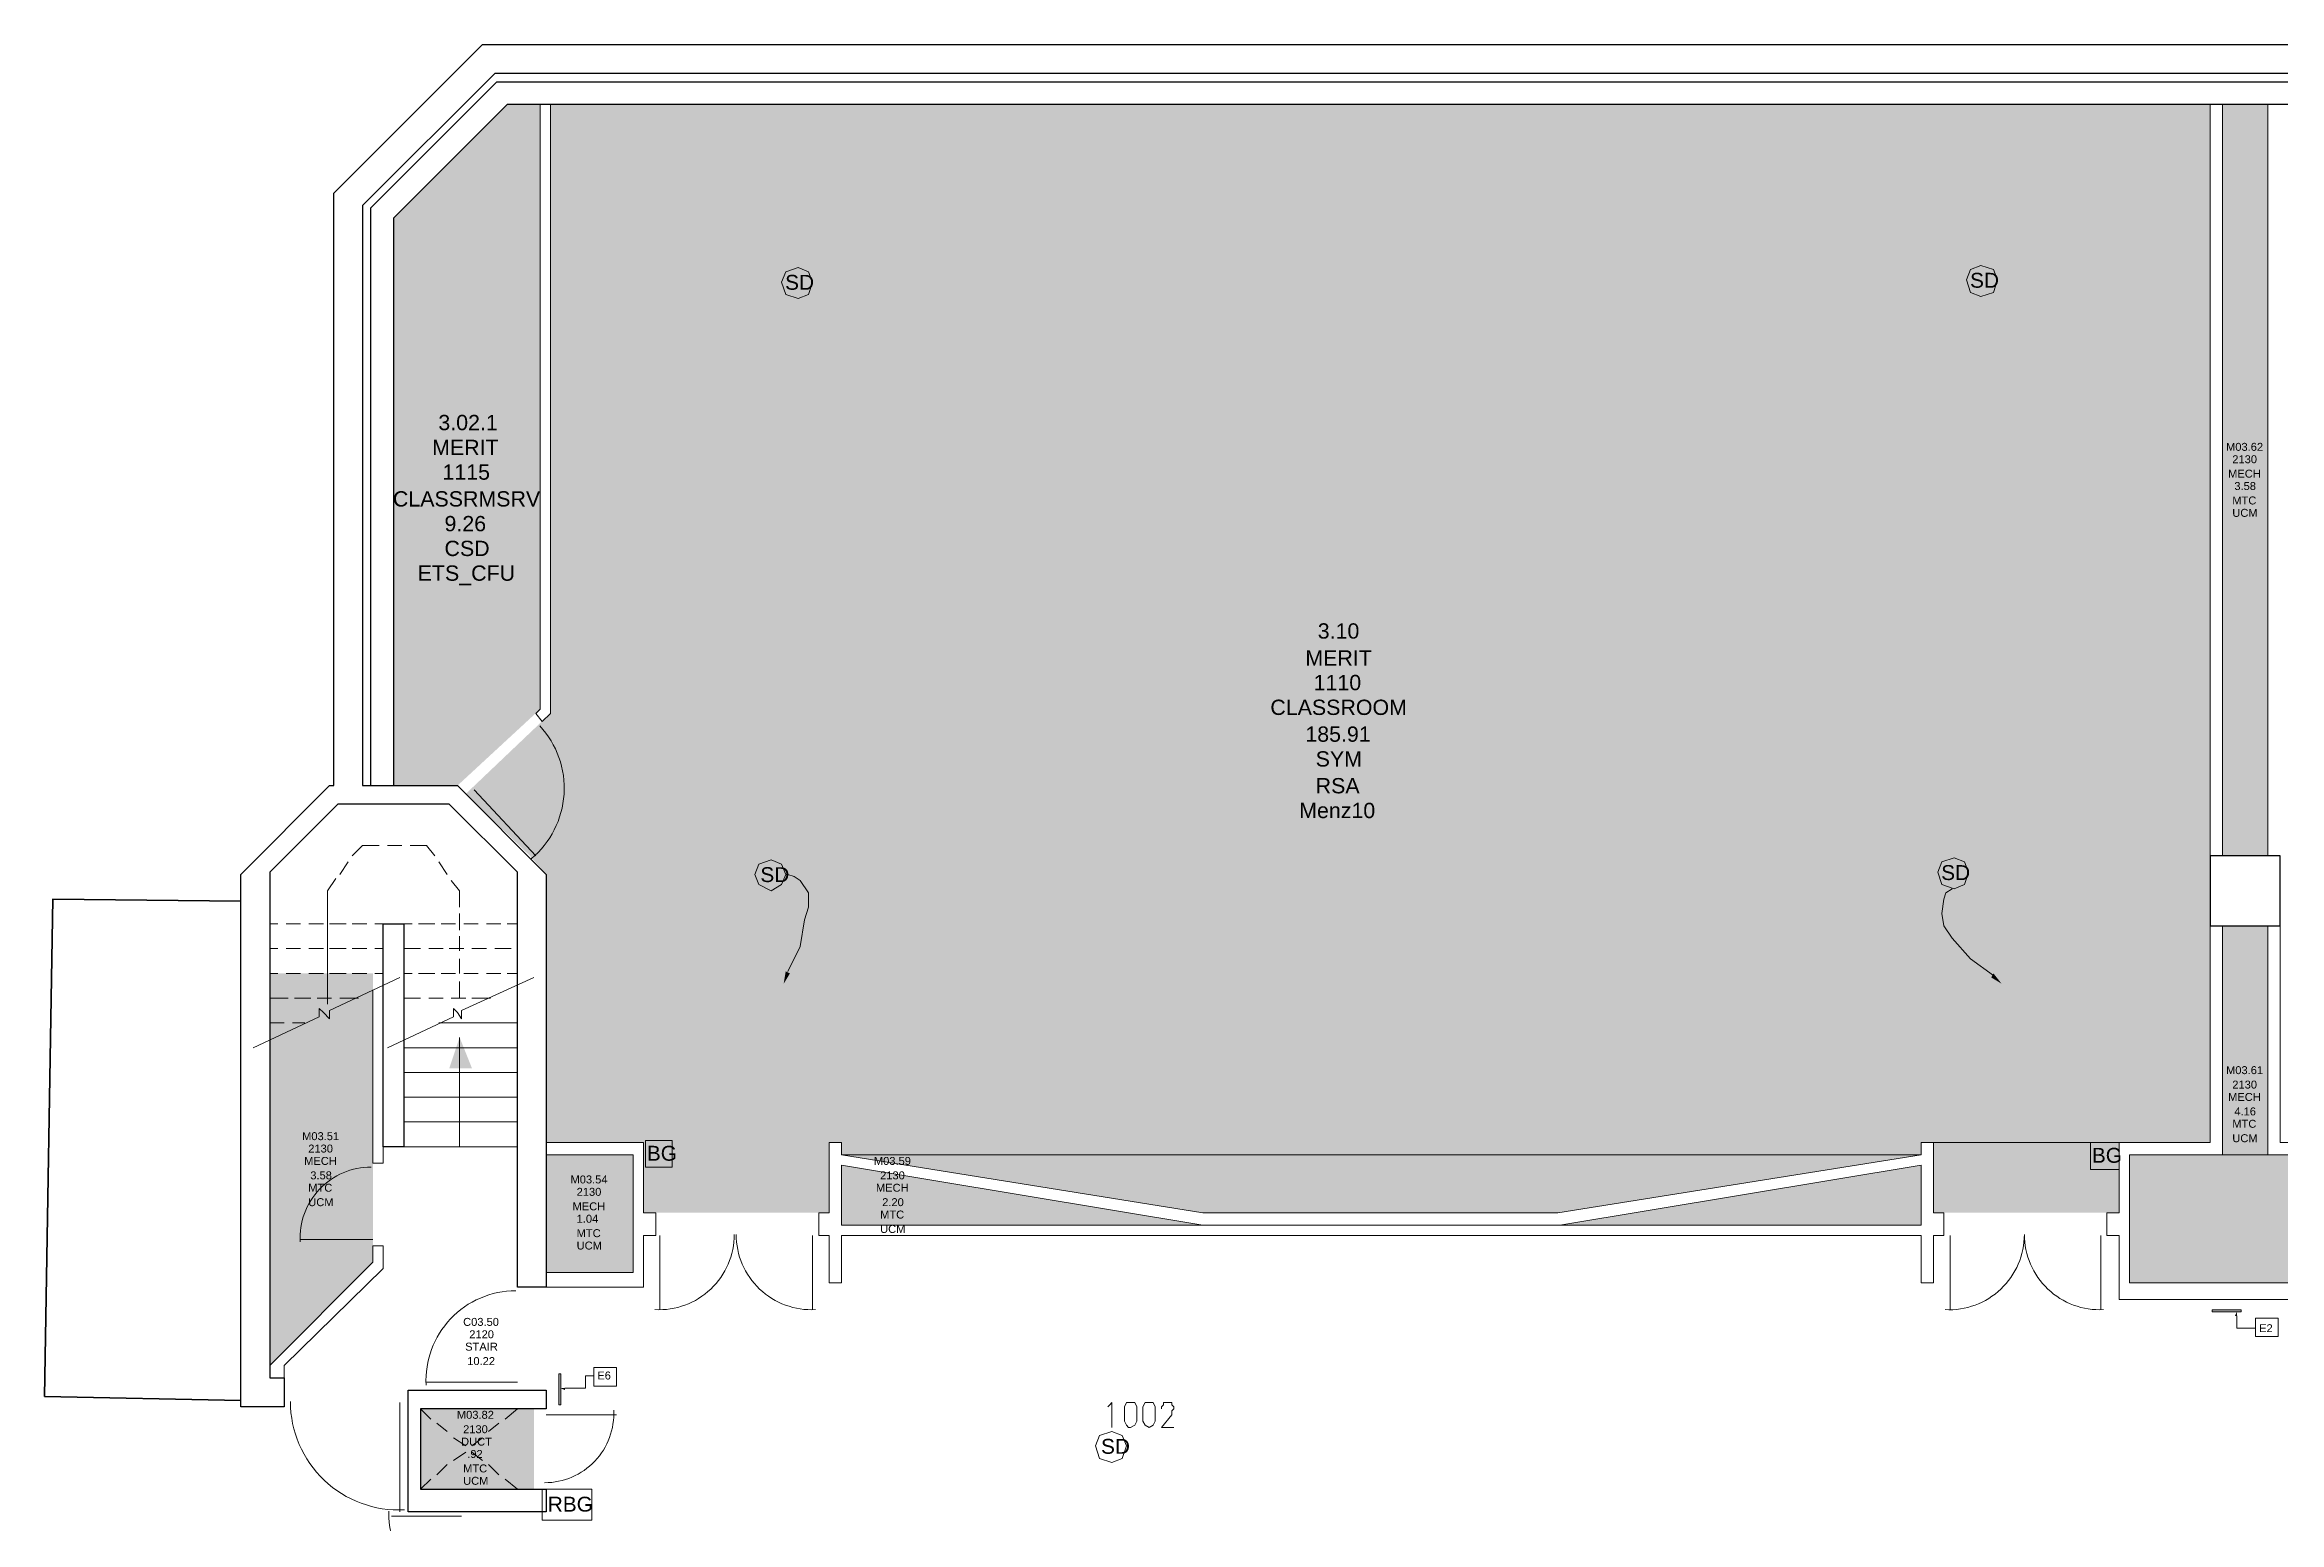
# Model space of a CAD drawing. Header units: millimetres. Extents: x -59 to 47, y 152 to 919.
# Drawn here: x -45.66 to -22.74, y 308.97 to 324.13 of the extents above; entities that cross this region are included whole.
import ezdxf

# ---------------------------------------------------------------- set-up
doc = ezdxf.new("R2010")
doc.units = ezdxf.units.MM
for name, color, linetype, true_color in [('PDF_0', 7, 'Continuous', 0xed1f24), ('PDF_014403$_ps_FIRE_ALARM', 7, 'Continuous', 0x37dd00), ('PDF_014403$HL-TMP', 7, 'Continuous', 0x99cde0)]:
    doc.layers.add(name, color=color, linetype=linetype, true_color=true_color)
for name, color, linetype in [('PDF_014403$_ps_TEXTBOLD$FIRE', 2, 'Continuous'), ('PDF_014403$BL', 7, 'Continuous'), ('PDF_014403$DR', 7, 'Continuous'), ('PDF_014403$FI-DSG', 7, 'Continuous'), ('PDF_014403$PL-LANDSCAPING-SOFT', 7, 'Continuous'), ('PDF_014403$PL-STAIR', 7, 'Continuous'), ('PDF_014403$WA', 7, 'Continuous'), ('PDF_014403$WA-COL', 7, 'Continuous'), ('PDF_014403$WA-EXT', 7, 'Continuous'), ('PDF_014403$WN', 7, 'Continuous'), ('PDF_Text', 7, 'Continuous')]:
    doc.layers.add(name, color=color, linetype=linetype)
doc.styles.add('PDF ArialMT', font='arial.ttf')

msp = doc.modelspace()

# ---------------------------------------------------------------- linework, layer by layer
at = {"layer": 'PDF_0', "color": 7, "lineweight": 0}
msp.add_lwpolyline([(-34.714, 309.589), (-34.608, 309.631), (-34.566, 309.758), (-34.608, 309.864), (-34.714, 309.906), (-34.841, 309.864), (-34.883, 309.758), (-34.841, 309.631)], close=True, dxfattribs=at)
at = {"layer": 'PDF_014403$_ps_FIRE_ALARM', "lineweight": 0}
for points in [[(-37.932, 321.527), (-37.826, 321.569), (-37.783, 321.696), (-37.826, 321.802), (-37.932, 321.844), (-38.059, 321.802), (-38.101, 321.696), (-38.059, 321.569)], [(-37.932, 321.527), (-37.826, 321.569), (-37.783, 321.696), (-37.826, 321.802), (-37.932, 321.844), (-38.059, 321.802), (-38.101, 321.696), (-38.059, 321.569)], [(-25.803, 321.548), (-25.676, 321.59), (-25.633, 321.717), (-25.676, 321.823), (-25.803, 321.866), (-25.909, 321.823), (-25.951, 321.717), (-25.909, 321.59)], [(-25.803, 321.548), (-25.676, 321.59), (-25.633, 321.717), (-25.676, 321.823), (-25.803, 321.866), (-25.909, 321.823), (-25.951, 321.717), (-25.909, 321.59)], [(-38.207, 315.452), (-38.101, 315.516), (-38.059, 315.621), (-38.101, 315.727), (-38.207, 315.77), (-38.334, 315.727), (-38.376, 315.621), (-38.334, 315.516)], [(-38.207, 315.452), (-38.101, 315.516), (-38.059, 315.621), (-38.101, 315.727), (-38.207, 315.77), (-38.334, 315.727), (-38.376, 315.621), (-38.334, 315.516)], [(-26.078, 315.473), (-25.972, 315.516), (-25.93, 315.643), (-25.972, 315.748), (-26.078, 315.791), (-26.205, 315.748), (-26.247, 315.643), (-26.205, 315.516)], [(-26.078, 315.473), (-25.972, 315.516), (-25.93, 315.643), (-25.972, 315.748), (-26.078, 315.791), (-26.205, 315.748), (-26.247, 315.643), (-26.205, 315.516)], [(-40.048, 308.996), (-40.048, 309.314), (-40.556, 309.314), (-40.556, 308.996)]]:
    msp.add_lwpolyline(points, close=True, dxfattribs=at)
at = {"layer": 'PDF_014403$_ps_FIRE_ALARM', "lineweight": 18}
for points in [[(-38.037, 315.621), (-37.974, 315.6), (-37.91, 315.558), (-37.826, 315.431), (-37.826, 315.283), (-37.868, 315.156), (-37.91, 314.88), (-38.037, 314.626), (-37.91, 314.88), (-37.868, 315.156), (-37.826, 315.283), (-37.826, 315.431), (-37.91, 315.558), (-37.974, 315.6)], [(-26.099, 315.473), (-26.163, 315.431), (-26.184, 315.367), (-26.205, 315.219), (-26.184, 315.092), (-26.099, 314.965), (-25.909, 314.753), (-25.676, 314.584), (-25.909, 314.753), (-26.099, 314.965), (-26.184, 315.092), (-26.205, 315.219), (-26.184, 315.367), (-26.163, 315.431)], [(-39.498, 312.616), (-39.223, 312.616), (-39.223, 312.891), (-39.498, 312.891)], [(-39.498, 312.616), (-39.223, 312.616), (-39.223, 312.891), (-39.498, 312.891)], [(-24.681, 312.594), (-24.385, 312.594), (-24.385, 312.87), (-24.681, 312.87)], [(-24.681, 312.594), (-24.385, 312.594), (-24.385, 312.87), (-24.681, 312.87)]]:
    msp.add_lwpolyline(points, close=True, dxfattribs=at)
at = {"layer": 'PDF_014403$_ps_FIRE_ALARM', "transparency": 33554559}
for points in [[(-38.016, 314.605), (-38.08, 314.499), (-38.059, 314.626)], [(-38.016, 314.605), (-38.08, 314.499), (-38.059, 314.626)], [(-25.676, 314.605), (-25.591, 314.499), (-25.697, 314.563)], [(-25.676, 314.605), (-25.591, 314.499), (-25.697, 314.563)]]:
    msp.add_solid(points, dxfattribs=at)
at = {"layer": 'PDF_014403$_ps_TEXTBOLD$FIRE', "lineweight": 20}
for points in [[(-34.756, 310.16), (-34.735, 310.181), (-34.714, 310.203), (-34.714, 309.949)], [(-34.206, 310.139), (-34.206, 310.16), (-34.185, 310.181), (-34.185, 310.203), (-34.164, 310.203), (-34.121, 310.203), (-34.1, 310.203), (-34.1, 310.181), (-34.079, 310.16), (-34.079, 310.139), (-34.1, 310.118), (-34.1, 310.076), (-34.206, 309.949), (-34.079, 309.949)]]:
    msp.add_lwpolyline(points, dxfattribs=at)
for points in [[(-34.545, 310.203), (-34.566, 310.203), (-34.587, 310.16), (-34.587, 310.097), (-34.587, 310.054), (-34.587, 310.012), (-34.566, 309.97), (-34.545, 309.949), (-34.524, 309.949), (-34.481, 309.97), (-34.46, 310.012), (-34.46, 310.054), (-34.46, 310.097), (-34.46, 310.16), (-34.481, 310.203), (-34.524, 310.203)], [(-34.333, 310.203), (-34.375, 310.203), (-34.397, 310.16), (-34.397, 310.097), (-34.397, 310.054), (-34.397, 310.012), (-34.375, 309.97), (-34.333, 309.949), (-34.291, 309.97), (-34.27, 310.012), (-34.27, 310.054), (-34.27, 310.097), (-34.27, 310.16), (-34.291, 310.203)]]:
    msp.add_lwpolyline(points, close=True, dxfattribs=at)
at = {"layer": 'PDF_014403$BL', "lineweight": 9}
for points in [[(-41.805, 310.139), (-41.699, 310.033)], [(-40.81, 310.139), (-40.937, 310.033)], [(-41.636, 309.991), (-41.53, 309.906)], [(-41.466, 309.843), (-41.339, 309.758)], [(-41.17, 309.843), (-41.276, 309.758)], [(-41.001, 309.991), (-41.107, 309.906)], [(-41.53, 309.568), (-41.636, 309.462)], [(-41.339, 309.695), (-41.466, 309.61)], [(-41.276, 309.695), (-41.17, 309.61)], [(-41.107, 309.568), (-41.001, 309.462)], [(-41.699, 309.419), (-41.805, 309.314)], [(-40.937, 309.419), (-40.81, 309.314)]]:
    msp.add_lwpolyline(points, dxfattribs=at)
at = {"layer": 'PDF_014403$DR', "lineweight": 0}
for points in [[(-41.255, 316.489), (-40.62, 315.812), (-41.255, 316.489)], [(-42.292, 311.875), (-43.033, 311.875), (-42.292, 311.875)], [(-39.35, 311.917), (-39.35, 311.155), (-39.35, 311.917)], [(-37.783, 311.917), (-37.783, 311.155), (-37.783, 311.917)], [(-26.12, 311.917), (-26.12, 311.155), (-26.12, 311.917)], [(-24.575, 311.917), (-24.575, 311.155), (-24.575, 311.917)], [(-40.81, 310.414), (-41.742, 310.414), (-40.81, 310.414)], [(-40.514, 310.076), (-39.794, 310.076), (-40.514, 310.076)], [(-41.382, 309.038), (-42.101, 309.038), (-41.382, 309.038)]]:
    msp.add_lwpolyline(points, dxfattribs=at)
msp.add_lwpolyline([(-26.171, 311.156, 0.429395), (-25.358, 311.928, 0.429395), (-24.546, 311.156)], format="xyb", dxfattribs=at)
for centre, radius, start, end in [((-41.272, 316.504), 0.942, 309.8702, 42.8255), ((-42.309, 311.889), 0.73, 90, 182.9553), ((-39.36, 311.928), 0.773, 267.0466, 0.0004), ((-37.794, 311.928), 0.773, 179.9996, 272.9534), ((-40.827, 310.429), 0.921, 90, 182.9553), ((-40.531, 310.09), 0.709, 270, 2.9553), ((-41.399, 309.053), 0.73, 177.0447, 270)]:
    msp.add_arc(centre, radius, start, end, dxfattribs=at)
at = {"layer": 'PDF_014403$FI-DSG', "lineweight": 9}
for points in [[(-23.136, 311.155), (-23.432, 311.155), (-23.432, 311.134), (-23.136, 311.134)], [(-22.988, 311.07), (-22.755, 311.07), (-22.755, 310.88), (-22.988, 310.88)], [(-40.387, 310.499), (-40.387, 310.181), (-40.366, 310.181), (-40.366, 310.499)], [(-40.027, 310.562), (-39.794, 310.562), (-39.794, 310.372), (-40.027, 310.372)]]:
    msp.add_lwpolyline(points, close=True, dxfattribs=at)
for points in [[(-23.178, 311.092), (-23.178, 310.965), (-23.072, 310.965), (-22.988, 310.965)], [(-40.323, 310.351), (-40.112, 310.351), (-40.112, 310.478), (-40.027, 310.478)]]:
    msp.add_lwpolyline(points, dxfattribs=at)
at = {"layer": 'PDF_014403$FI-DSG', "transparency": 33554559}
for points in [[(-23.136, 311.155), (-23.432, 311.155), (-23.136, 311.134)], [(-23.432, 311.155), (-23.136, 311.134), (-23.432, 311.134)], [(-23.199, 311.092), (-23.178, 311.134), (-23.178, 311.092)], [(-40.366, 310.499), (-40.387, 310.499), (-40.366, 310.181)], [(-40.387, 310.499), (-40.366, 310.181), (-40.387, 310.181)], [(-40.323, 310.33), (-40.366, 310.351), (-40.323, 310.351)]]:
    msp.add_solid(points, dxfattribs=at)
at = {"layer": 'PDF_014403$HL-TMP', "color": 172, "lineweight": 0, "true_color": 0x0000cc}
for points in [[(-24.385, 312.87), (-26.417, 312.87), (-24.385, 312.87)], [(-23.453, 312.87), (-24.385, 312.87), (-23.453, 312.87)], [(-23.453, 312.87), (-24.321, 312.87), (-23.453, 312.87)], [(-26.417, 312.743), (-37.487, 312.743), (-26.417, 312.743)]]:
    msp.add_lwpolyline(points, dxfattribs=at)
at = {"layer": 'PDF_014403$HL-TMP', "color": 191, "lineweight": 0, "true_color": 0xbb77ff}
for points in [[(-33.783, 312.023), (-37.487, 312.637), (-33.783, 312.023)], [(-26.417, 312.023), (-26.417, 312.637), (-26.417, 312.023)], [(-21.908, 312.743), (-23.559, 312.743), (-21.908, 312.743)], [(-40.514, 311.536), (-40.514, 311.536), (-40.514, 311.536)], [(-40.514, 311.536), (-40.514, 311.536), (-40.514, 311.536)]]:
    msp.add_lwpolyline(points, dxfattribs=at)
msp.add_lwpolyline([(-40.514, 311.536), (-40.514, 311.536), (-40.514, 311.536)], close=True, dxfattribs=at)
at = {"layer": 'PDF_014403$HL-TMP', "color": 120, "true_color": 0x00ffcc, "transparency": 33554559}
for points in [[(-40.916, 323.517), (-40.577, 322.352), (-42.08, 322.352)], [(-40.577, 323.517), (-40.916, 323.517), (-40.577, 322.352)], [(-40.577, 322.352), (-42.08, 322.352), (-40.577, 317.315)], [(-42.08, 322.352), (-40.577, 317.315), (-42.08, 317.315)], [(-41.424, 316.532), (-42.08, 316.532), (-42.08, 317.315)], [(-42.08, 317.315), (-40.577, 317.315), (-41.424, 316.532)], [(-41.424, 316.532), (-41.424, 316.532), (-42.08, 316.532)]]:
    msp.add_solid(points, dxfattribs=at)
at = {"layer": 'PDF_014403$HL-TMP', "color": 172, "true_color": 0x0000cc, "transparency": 33554559}
for points in [[(-40.472, 323.517), (-23.453, 323.517), (-23.453, 323.517)], [(-23.453, 323.517), (-40.472, 323.517), (-23.453, 317.272)], [(-40.472, 323.517), (-23.453, 317.272), (-40.472, 317.272)], [(-40.472, 317.272), (-23.453, 316.447), (-41.339, 316.447)], [(-23.453, 317.272), (-40.472, 317.272), (-23.453, 316.447)], [(-23.453, 316.447), (-41.339, 316.447), (-23.453, 315.812)], [(-41.339, 316.447), (-23.453, 315.812), (-40.683, 315.812)], [(-23.453, 315.812), (-40.683, 315.812), (-23.453, 315.621)], [(-40.683, 315.812), (-23.453, 315.621), (-40.514, 315.621)], [(-23.453, 315.621), (-40.514, 315.621), (-23.453, 315.092)], [(-40.514, 315.621), (-23.453, 315.092), (-40.514, 315.092)], [(-23.453, 315.092), (-40.514, 315.092), (-23.453, 312.87)], [(-40.514, 315.092), (-23.453, 312.87), (-40.514, 312.87)], [(-37.529, 312.87), (-37.529, 312.87), (-40.514, 312.87)], [(-37.529, 312.87), (-40.514, 312.87), (-37.487, 312.87)], [(-37.614, 312.87), (-37.614, 312.87), (-40.514, 312.87)], [(-37.614, 312.87), (-40.514, 312.87), (-37.529, 312.87)], [(-40.514, 312.87), (-37.614, 312.87), (-37.614, 312.87)], [(-37.614, 312.87), (-37.614, 312.87), (-40.514, 312.87)], [(-37.614, 312.87), (-39.519, 312.87), (-37.614, 312.15)], [(-39.519, 312.87), (-37.614, 312.15), (-39.519, 312.15)], [(-37.487, 312.87), (-23.453, 312.87), (-23.453, 312.87)], [(-23.453, 312.87), (-23.453, 312.87), (-37.487, 312.87)], [(-37.487, 312.87), (-24.385, 312.87), (-24.385, 312.87)], [(-24.385, 312.87), (-24.385, 312.87), (-37.487, 312.87)], [(-26.417, 312.87), (-37.487, 312.87), (-26.417, 312.743)], [(-37.487, 312.87), (-26.417, 312.743), (-37.487, 312.743)], [(-26.417, 312.87), (-24.385, 312.87), (-26.29, 312.87)], [(-24.385, 312.87), (-26.29, 312.87), (-24.385, 312.15)], [(-26.29, 312.87), (-24.385, 312.15), (-26.29, 312.15)], [(-24.385, 312.87), (-23.453, 312.87), (-24.321, 312.87)], [(-24.321, 312.87), (-23.453, 312.87), (-23.94, 312.87)], [(-23.94, 312.87), (-23.453, 312.87), (-23.453, 312.87)], [(-37.487, 312.743), (-26.417, 312.743), (-26.417, 312.743)], [(-26.417, 312.743), (-37.487, 312.743), (-30.142, 312.15)], [(-37.487, 312.743), (-30.142, 312.15), (-33.783, 312.15)]]:
    msp.add_solid(points, dxfattribs=at)
at = {"layer": 'PDF_014403$HL-TMP', "color": 191, "true_color": 0xbb77ff, "transparency": 33554559}
for points in [[(-22.861, 315.812), (-23.326, 315.812), (-23.326, 323.517)], [(-23.326, 323.517), (-22.861, 323.517), (-22.861, 315.812)], [(-22.861, 315.812), (-22.861, 315.812), (-23.326, 315.812)], [(-23.326, 315.092), (-22.861, 315.092), (-22.861, 315.092)], [(-22.861, 315.092), (-23.326, 315.092), (-22.861, 312.743)], [(-23.326, 315.092), (-22.861, 312.743), (-23.326, 312.743)], [(-42.292, 314.605), (-43.35, 314.605), (-43.35, 314.605)], [(-42.292, 314.605), (-43.35, 314.605), (-42.292, 311.642)], [(-43.35, 314.605), (-42.292, 311.642), (-43.35, 311.642)], [(-39.625, 312.743), (-40.514, 312.743), (-39.625, 311.536)], [(-40.514, 312.743), (-39.625, 311.536), (-40.514, 311.536)], [(-37.487, 312.637), (-33.783, 312.023), (-37.487, 312.023)], [(-26.417, 312.637), (-26.417, 312.023), (-30.121, 312.023)], [(-23.559, 312.743), (-21.908, 312.743), (-24.279, 312.743)], [(-21.908, 311.43), (-24.279, 311.43), (-24.279, 312.743)], [(-24.279, 312.743), (-21.908, 312.743), (-21.908, 311.43)], [(-22.861, 312.743), (-23.326, 312.743), (-23.559, 312.743)], [(-23.326, 312.743), (-22.861, 312.743), (-22.861, 312.743)], [(-43.35, 310.584), (-43.35, 310.584), (-43.35, 311.642)], [(-43.35, 310.584), (-43.35, 311.642), (-42.292, 311.642)], [(-40.514, 311.536), (-39.625, 311.536), (-39.625, 311.536)], [(-21.908, 311.43), (-21.908, 311.43), (-24.279, 311.43)], [(-40.641, 310.139), (-41.805, 310.139), (-40.641, 309.314)], [(-41.805, 310.139), (-40.641, 309.314), (-41.805, 309.314)]]:
    msp.add_solid(points, dxfattribs=at)
at = {"layer": 'PDF_014403$PL-LANDSCAPING-SOFT', "lineweight": 35}
msp.add_lwpolyline([(-43.647, 310.224), (-45.658, 310.266), (-45.573, 315.367), (-43.647, 315.346)], dxfattribs=at)
at = {"layer": 'PDF_014403$PL-STAIR', "lineweight": 9}
for points in [[(-42.631, 315.621), (-42.546, 315.748)], [(-42.504, 315.812), (-42.398, 315.918), (-42.228, 315.918)], [(-42.144, 315.918), (-41.996, 315.918)], [(-41.911, 315.918), (-41.742, 315.918), (-41.657, 315.812)], [(-41.615, 315.748), (-41.53, 315.621)], [(-42.758, 315.367), (-42.758, 315.452), (-42.673, 315.579)], [(-41.488, 315.558), (-41.403, 315.452), (-41.403, 315.283)], [(-42.758, 315.41), (-42.758, 314.288), (-42.758, 314.372)], [(-43.266, 315.113), (-43.35, 315.113)], [(-43.033, 315.113), (-43.181, 315.113)], [(-42.8, 315.113), (-42.948, 315.113)], [(-42.758, 315.135), (-42.758, 315.283)], [(-42.758, 314.902), (-42.758, 315.071)], [(-42.567, 315.113), (-42.736, 315.113)], [(-42.355, 315.113), (-42.504, 315.113)], [(-42.186, 315.113), (-42.271, 315.113)], [(-41.974, 315.113), (-41.89, 315.113)], [(-41.826, 315.113), (-41.657, 315.113)], [(-41.593, 315.113), (-41.445, 315.113)], [(-41.403, 315.219), (-41.403, 315.05)], [(-41.361, 315.113), (-41.212, 315.113)], [(-41.128, 315.113), (-40.98, 315.113)], [(-40.916, 315.113), (-40.81, 315.113)], [(-43.266, 314.859), (-43.35, 314.859)], [(-43.033, 314.859), (-43.181, 314.859)], [(-42.8, 314.859), (-42.948, 314.859)], [(-42.758, 314.69), (-42.758, 314.838)], [(-42.567, 314.859), (-42.736, 314.859)], [(-42.355, 314.859), (-42.504, 314.859)], [(-42.186, 314.859), (-42.271, 314.859)], [(-41.974, 314.859), (-41.805, 314.859)], [(-41.72, 314.859), (-41.572, 314.859)], [(-41.509, 314.859), (-41.361, 314.859)], [(-41.403, 314.986), (-41.403, 314.838)], [(-41.276, 314.859), (-41.128, 314.859)], [(-41.043, 314.859), (-40.874, 314.859)], [(-43.266, 314.605), (-43.35, 314.605)], [(-43.033, 314.605), (-43.181, 314.605)], [(-42.8, 314.605), (-42.948, 314.605)], [(-42.758, 314.457), (-42.758, 314.605)], [(-42.567, 314.605), (-42.736, 314.605)], [(-42.355, 314.605), (-42.504, 314.605)], [(-42.186, 314.605), (-42.271, 314.605)], [(-41.974, 314.605), (-41.89, 314.605)], [(-41.826, 314.605), (-41.657, 314.605)], [(-41.593, 314.605), (-41.445, 314.605)], [(-41.403, 314.753), (-41.403, 314.605)], [(-41.361, 314.605), (-41.212, 314.605)], [(-41.128, 314.605), (-40.98, 314.605)], [(-40.916, 314.605), (-40.81, 314.605)], [(-43.52, 313.843), (-42.842, 314.161), (-42.842, 314.245), (-42.8, 314.203), (-42.736, 314.14), (-42.736, 314.224), (-42.017, 314.563)], [(-42.144, 313.843), (-41.466, 314.161), (-41.466, 314.245), (-41.424, 314.203), (-41.382, 314.14), (-41.382, 314.224), (-40.641, 314.563)], [(-41.403, 314.521), (-41.403, 314.351)], [(-43.16, 314.351), (-43.35, 314.351)], [(-42.927, 314.351), (-43.096, 314.351)], [(-42.715, 314.351), (-42.863, 314.351)], [(-42.44, 314.351), (-42.631, 314.351)], [(-41.974, 314.351), (-41.805, 314.351)], [(-41.72, 314.351), (-41.572, 314.351)], [(-41.488, 314.351), (-41.339, 314.351)], [(-41.276, 314.351), (-41.085, 314.351)], [(-43.202, 314.097), (-43.35, 314.097)], [(-42.99, 314.097), (-43.117, 314.097)], [(-41.615, 314.097), (-40.81, 314.097)], [(-41.403, 313.949), (-41.403, 312.827)], [(-41.974, 313.843), (-40.81, 313.843)], [(-41.974, 313.589), (-40.81, 313.589)], [(-41.974, 313.335), (-40.81, 313.335)], [(-41.974, 313.081), (-40.81, 313.081)], [(-41.974, 312.827), (-40.81, 312.827)]]:
    msp.add_lwpolyline(points, dxfattribs=at)
at = {"layer": 'PDF_014403$PL-STAIR', "transparency": 33554559}
for points in [[(-42.885, 314.605), (-42.758, 314.288), (-42.652, 314.605)], [(-41.276, 313.632), (-41.403, 313.949), (-41.509, 313.632)]]:
    msp.add_solid(points, dxfattribs=at)
at = {"layer": 'PDF_014403$WA', "lineweight": 20}
for points in [[(-40.472, 323.517), (-40.472, 317.272), (-40.556, 317.188), (-40.62, 317.272), (-40.577, 317.315), (-40.577, 323.517)], [(-23.453, 315.812), (-23.453, 323.517)], [(-23.326, 315.812), (-23.326, 323.517)], [(-22.861, 315.812), (-22.861, 323.517)], [(-22.734, 315.092), (-22.734, 312.87), (-21.802, 312.87), (-21.802, 312.15), (-21.675, 312.15), (-21.675, 311.917), (-21.802, 311.917), (-21.802, 311.261), (-24.385, 311.261), (-24.385, 311.917), (-24.512, 311.917), (-24.512, 312.15), (-24.385, 312.15), (-24.385, 312.87), (-23.453, 312.87), (-23.453, 315.092)], [(-23.326, 315.092), (-23.326, 312.743), (-24.279, 312.743), (-24.279, 311.43), (-21.908, 311.43), (-21.908, 312.743), (-22.861, 312.743), (-22.861, 315.092)], [(-42.292, 314.436), (-42.292, 312.658), (-42.186, 312.658), (-42.186, 314.605)], [(-40.514, 312.87), (-39.519, 312.87), (-39.519, 312.15), (-39.392, 312.15), (-39.392, 311.917), (-39.519, 311.917), (-39.519, 311.388), (-40.514, 311.388)], [(-40.514, 312.743), (-39.625, 312.743), (-39.625, 311.536), (-40.514, 311.536)], [(-43.35, 310.584), (-42.292, 311.642), (-42.292, 311.811), (-42.186, 311.811), (-42.186, 311.578), (-43.202, 310.584), (-43.202, 310.457)]]:
    msp.add_lwpolyline(points, dxfattribs=at)
for points in [[(-26.417, 311.43), (-26.29, 311.43), (-26.29, 311.917), (-26.184, 311.917), (-26.184, 312.15), (-26.29, 312.15), (-26.29, 312.87), (-26.417, 312.87), (-26.417, 312.743), (-30.142, 312.15), (-33.783, 312.15), (-37.487, 312.743), (-37.487, 312.87), (-37.614, 312.87), (-37.614, 312.15), (-37.72, 312.15), (-37.72, 311.917), (-37.614, 311.917), (-37.614, 311.43), (-37.487, 311.43), (-37.487, 311.917), (-26.417, 311.917)], [(-26.417, 312.023), (-26.417, 312.637), (-30.121, 312.023), (-33.783, 312.023), (-37.487, 312.637), (-37.487, 312.023)]]:
    msp.add_lwpolyline(points, close=True, dxfattribs=at)
at = {"layer": 'PDF_014403$WA-COL', "lineweight": 25}
msp.add_lwpolyline([(-22.734, 315.092), (-22.734, 315.812), (-23.453, 315.812), (-23.453, 315.092)], close=True, dxfattribs=at)
at = {"layer": 'PDF_014403$WA-EXT', "lineweight": 25}
for points in [[(-5.503, 323.834), (-41.043, 323.834), (-42.398, 322.48), (-42.398, 316.532), (-41.424, 316.532), (-40.514, 315.621), (-40.514, 311.388), (-40.81, 311.388), (-40.81, 315.643), (-41.509, 316.341), (-42.652, 316.341), (-43.35, 315.643), (-43.35, 310.457), (-43.202, 310.457), (-43.202, 310.16), (-43.647, 310.16), (-43.647, 315.621), (-42.736, 316.532), (-42.694, 316.532), (-42.694, 322.607), (-41.17, 324.131), (-5.376, 324.131)], [(-42.313, 316.532), (-42.313, 322.458), (-41.022, 323.75), (-5.482, 323.75), (-5.482, 315.748)], [(-5.715, 315.748), (-5.715, 323.517), (-40.916, 323.517), (-42.08, 322.352), (-42.08, 316.532)]]:
    msp.add_lwpolyline(points, dxfattribs=at)
for points in [[(-41.974, 315.113), (-41.974, 313.928), (-41.974, 312.827), (-42.186, 312.827), (-42.186, 314.478), (-42.186, 315.113)], [(-41.932, 309.081), (-41.932, 310.33), (-40.514, 310.33), (-40.514, 310.139), (-41.805, 310.139), (-41.805, 309.314), (-40.514, 309.314), (-40.514, 309.081)]]:
    msp.add_lwpolyline(points, close=True, dxfattribs=at)
at = {"layer": 'PDF_014403$WN', "lineweight": 0}
msp.add_lwpolyline([(-42.017, 310.203), (-42.017, 309.081), (-42.017, 310.203)], dxfattribs=at)
msp.add_arc((-42.027, 310.213), 1.111, 179.9998, 272.9553, dxfattribs=at)

# ---------------------------------------------------------------- texts
at = {"layer": 'PDF_Text', "attachment_point": 4, "style": 'PDF ArialMT'}
for s, insert, char_height in [('SD', (-38.065, 321.692), 0.1528), ('SD', (-25.915, 321.713), 0.1528), ('3.02.1', (-41.621, 320.254), 0.1569), ('MERIT', (-41.685, 320), 0.1569), ('M03.62', (-23.29, 320.005), 0.0815), ('2130', (-23.226, 319.878), 0.0815), ('1115', (-41.579, 319.746), 0.1569), ('MECH', (-23.269, 319.73), 0.0815), ('3.58', (-23.205, 319.603), 0.0815), ('CLASSRMSRV', (-42.087, 319.471), 0.1569), ('MTC', (-23.226, 319.455), 0.0815), ('9.26', (-41.558, 319.217), 0.1569), ('UCM', (-23.226, 319.328), 0.0815), ('CSD', (-41.558, 318.963), 0.1569), ('ETS_CFU', (-41.833, 318.688), 0.1569), ('3.10', (-32.604, 318.116), 0.1569), ('MERIT', (-32.731, 317.841), 0.1569), ('1110', (-32.646, 317.587), 0.1569), ('CLASSROOM', (-33.09, 317.333), 0.1569), ('185.91', (-32.731, 317.058), 0.1569), ('SYM', (-32.625, 316.804), 0.1569), ('RSA', (-32.625, 316.529), 0.1569), ('Menz10', (-32.794, 316.275), 0.1569), ('SD', (-38.319, 315.617), 0.1528), ('SD', (-26.211, 315.638), 0.1528), ('M03.61', (-23.29, 313.612), 0.0815), ('2130', (-23.226, 313.464), 0.0815), ('MECH', (-23.269, 313.337), 0.0815), ('4.16', (-23.205, 313.189), 0.0815), ('MTC', (-23.226, 313.062), 0.0815), ('M03.51', (-43.018, 312.935), 0.0815), ('2130', (-42.955, 312.808), 0.0815), ('UCM', (-23.226, 312.914), 0.0815), ('MECH', (-42.997, 312.681), 0.0815), ('3.58', (-42.934, 312.533), 0.0815), ('M03.59', (-37.155, 312.681), 0.0815), ('2130', (-37.091, 312.533), 0.0815), ('MTC', (-42.955, 312.406), 0.0815), ('M03.54', (-40.266, 312.491), 0.0815), ('2130', (-40.203, 312.364), 0.0815), ('MECH', (-37.134, 312.406), 0.0815), ('UCM', (-42.955, 312.258), 0.0815), ('MECH', (-40.245, 312.215), 0.0815), ('1.04', (-40.203, 312.088), 0.0815), ('MTC', (-37.091, 312.131), 0.0815), ('2.20', (-37.07, 312.258), 0.0815), ('MTC', (-40.203, 311.94), 0.0815), ('UCM', (-40.203, 311.813), 0.0815), ('UCM', (-37.091, 311.983), 0.0815), ('C03.50', (-41.367, 311.03), 0.0815), ('2120', (-41.304, 310.903), 0.0815), ('E2', (-22.951, 310.966), 0.0815), ('STAIR', (-41.346, 310.776), 0.0815), ('10.22', (-41.325, 310.628), 0.0815), ('E6', (-39.991, 310.48), 0.0815), ('M03.82', (-41.431, 310.077), 0.0815), ('DUCT', (-41.388, 309.802), 0.0815), ('2130', (-41.367, 309.929), 0.0815), ('SD', (-34.826, 309.753), 0.1528), ('MTC', (-41.367, 309.527), 0.0815), ('.92', (-41.325, 309.675), 0.0815), ('UCM', (-41.367, 309.4), 0.0815)]:
    msp.add_mtext(s, dxfattribs=dict(at, insert=insert, char_height=char_height))
at = {"layer": 'PDF_Text', "color": 2, "char_height": 0.1528, "attachment_point": 4, "style": 'PDF ArialMT'}
for s, insert in [('BG', (-39.483, 312.759)), ('BG', (-24.666, 312.738)), ('RBG', (-40.499, 309.16))]:
    msp.add_mtext(s, dxfattribs=dict(at, insert=insert))

doc.saveas('drawing.dxf')
